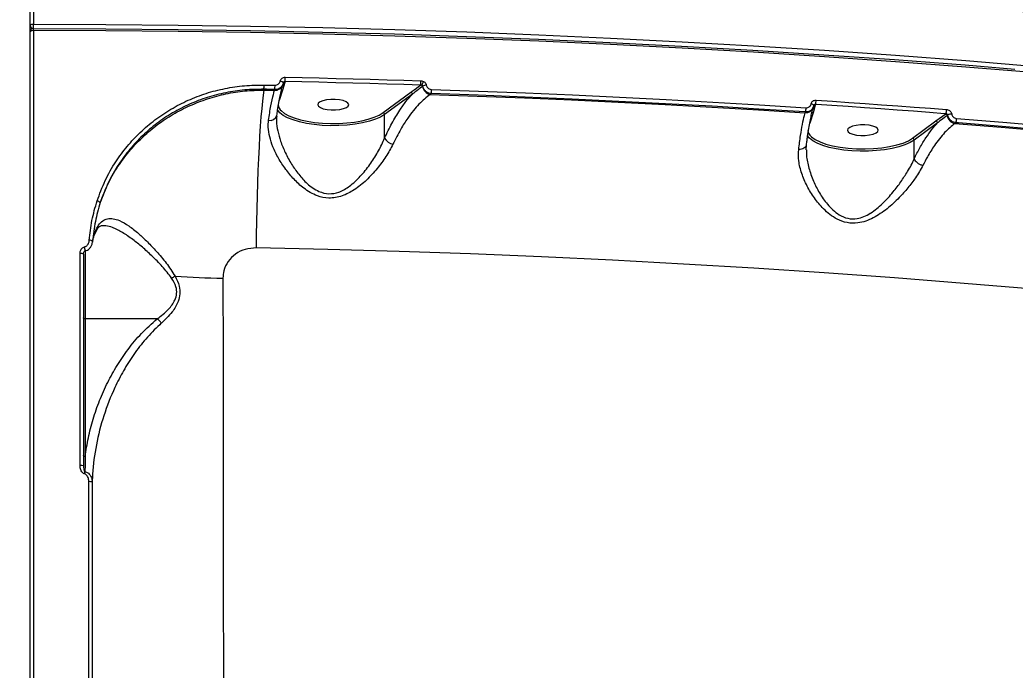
# Model space of a CAD drawing. Header units: millimetres. Extents: x -11024 to 8278, y -7837 to 5770.
# Drawn here: x 2405.4 to 2695, y -1380.3 to -1191 of the extents above; entities that cross this region are included whole.
import ezdxf

# ---------------------------------------------------------------- set-up
doc = ezdxf.new("R2010")
doc.units = ezdxf.units.MM
for name, color, linetype in [('DIKOM_ОБЪЕКТ', 7, 'Continuous'), ('DIKOM_РАЗМЕР_ЗОНА', 7, 'Continuous'), ('DIKOM_РАЗМЕР_ОБЪЕКТА', 7, 'Continuous')]:
    doc.layers.add(name, color=color, linetype=linetype)
doc.styles.add('style1', font='arial.ttf', dxfattribs={"width": 0.8})
doc.dimstyles.new('1-50', dxfattribs={"dimtxt": 300, "dimasz": 200, "dimexe": 100, "dimexo": 0, "dimgap": 100, "dimtad": 1, "dimtxsty": 'style1', "dimcen": 200, "dimclrd": 7, "dimclre": 7, "dimclrt": 7, "dimadec": 1, "dimazin": 2, "dimtfac": 1, "dimtmove": 0, "dimatfit": 2, "dimfxl": 0, "dimlwd": 25, "dimlwe": 18, "dimarcsym": 0})

# ---------------------------------------------------------------- blocks, each defined once
blk = doc.blocks.new('*D9')
at = {"layer": 'Defpoints', "color": 0, "transparency": 16777216}
for p in [(3740.68, 3707.51), (-8191.56, -3797.25), (-1076.12, -3797.25)]:
    blk.add_point(p, dxfattribs=at)
at = {"layer": 'DIKOM_РАЗМЕР_ОБЪЕКТА', "color": 7, "lineweight": 18, "transparency": 16777216}
for p, q in [((3740.68, 3707.51), (-8291.56, 3707.51)), ((-1076.12, -3797.25), (-8291.56, -3797.25))]:
    blk.add_line(p, q, dxfattribs=at)
at = {"layer": 'DIKOM_РАЗМЕР_ОБЪЕКТА', "color": 7, "lineweight": 25, "transparency": 16777216}
blk.add_line((-8191.56, 3507.51), (-8191.56, -3597.25), dxfattribs=at)
at = {"layer": 'DIKOM_РАЗМЕР_ОБЪЕКТА', "color": 7, "transparency": 16777216}
for points in [[(-8224.9, 3507.51), (-8158.23, 3507.51), (-8191.56, 3707.51)], [(-8224.9, -3597.25), (-8158.23, -3597.25), (-8191.56, -3797.25)]]:
    blk.add_solid(points, dxfattribs=at)
at = {"layer": 'DIKOM_РАЗМЕР_ОБЪЕКТА', "color": 7, "transparency": 16777216, "insert": (-8444.74, -44.87), "char_height": 300, "attachment_point": 5, "rotation": 90, "style": 'style1'}
blk.add_mtext('7500', dxfattribs=at)
blk = doc.blocks.new('*D10')
at = {"layer": 'Defpoints', "color": 0, "transparency": 16777216}
for p in [(-7791.31, -186.83), (6174.94, -1432.98), (6174.94, -5371.27)]:
    blk.add_point(p, dxfattribs=at)
at = {"layer": 'DIKOM_РАЗМЕР_ОБЪЕКТА', "color": 7, "lineweight": 18, "transparency": 16777216}
for p, q in [((-7791.31, -186.83), (-7791.31, -5471.27)), ((6174.94, -1432.98), (6174.94, -5471.27))]:
    blk.add_line(p, q, dxfattribs=at)
at = {"layer": 'DIKOM_РАЗМЕР_ОБЪЕКТА', "color": 7, "lineweight": 25, "transparency": 16777216}
blk.add_line((-7591.31, -5371.27), (5974.94, -5371.27), dxfattribs=at)
at = {"layer": 'DIKOM_РАЗМЕР_ОБЪЕКТА', "color": 7, "transparency": 16777216}
for points in [[(-7591.31, -5337.93), (-7591.31, -5404.6), (-7791.31, -5371.27)], [(5974.94, -5337.93), (5974.94, -5404.6), (6174.94, -5371.27)]]:
    blk.add_solid(points, dxfattribs=at)
at = {"layer": 'DIKOM_РАЗМЕР_ОБЪЕКТА', "color": 7, "transparency": 16777216, "insert": (-1343.68, -5118.1), "char_height": 300, "attachment_point": 5, "style": 'style1'}
blk.add_mtext('14000', dxfattribs=at)
blk = doc.blocks.new('*D11')
at = {"layer": 'Defpoints', "color": 0, "transparency": 16777216}
for p in [(3316.13, 5770.14), (-10574.15, -5797.25), (-1580.09, -5797.25)]:
    blk.add_point(p, dxfattribs=at)
at = {"layer": 'DIKOM_РАЗМЕР_ЗОНА', "color": 7, "lineweight": 18, "transparency": 16777216}
for p, q in [((3316.13, 5770.14), (-10674.15, 5770.14)), ((-1580.09, -5797.25), (-10674.15, -5797.25))]:
    blk.add_line(p, q, dxfattribs=at)
at = {"layer": 'DIKOM_РАЗМЕР_ЗОНА', "color": 7, "lineweight": 25, "transparency": 16777216}
blk.add_line((-10574.15, 5570.14), (-10574.15, -5597.25), dxfattribs=at)
at = {"layer": 'DIKOM_РАЗМЕР_ЗОНА', "color": 7, "transparency": 16777216}
for points in [[(-10607.49, 5570.14), (-10540.82, 5570.14), (-10574.15, 5770.14)], [(-10607.49, -5597.25), (-10540.82, -5597.25), (-10574.15, -5797.25)]]:
    blk.add_solid(points, dxfattribs=at)
at = {"layer": 'DIKOM_РАЗМЕР_ЗОНА', "color": 7, "transparency": 16777216, "insert": (-10827.33, -172.99), "char_height": 300, "attachment_point": 5, "rotation": 90, "style": 'style1'}
blk.add_mtext('11500', dxfattribs=at)

msp = doc.modelspace()

# ---------------------------------------------------------------- linework, layer by layer
at = {"layer": 'DIKOM_ОБЪЕКТ', "color": 7, "linetype": 'Continuous', "lineweight": 15}
for p, q in [((2408.384, -1736.829), (2408.384, -936.829)), ((2408.384, -1194.288), (2408.384, -1192.584)), ((2482.449, -1209.256), (2481.802, -1211.47)), ((2481.871, -1209.921), (2481.959, -1209.629)), ((2481.895, -1209.892), (2481.871, -1209.963)), ((2481.895, -1209.892), (2481.976, -1209.63)), ((2482.543, -1208.953), (2482.449, -1209.256)), ((2522.655, -1210.32), (2522.558, -1210.391)), ((2476.384, -1211.21), (2476.384, -1211.436)), ((2479.507, -1211.498), (2479.577, -1211.273)), ((2481.802, -1211.47), (2480.864, -1214.482)), ((2511.084, -1218.012), (2519.168, -1212.06)), ((2519.622, -1212.602), (2511.537, -1218.554)), ((2525.088, -1212.487), (2524.793, -1212.704)), ((2636.862, -1215.804), (2636.213, -1218.023)), ((2636.284, -1216.469), (2636.372, -1216.177)), ((2636.308, -1216.44), (2636.284, -1216.51)), ((2636.308, -1216.44), (2636.37, -1216.24)), ((2636.916, -1215.63), (2636.862, -1215.804)), ((2637.181, -1215.648), (2636.916, -1215.63)), ((2511.537, -1225.433), (2511.537, -1218.554)), ((2633.991, -1217.821), (2633.802, -1217.808)), ((2633.92, -1218.046), (2633.991, -1217.821)), ((2636.213, -1218.023), (2635.259, -1221.086)), ((2671.988, -1220.445), (2674.827, -1218.389)), ((2674.884, -1218.347), (2674.462, -1218.315)), ((2674.827, -1218.389), (2674.884, -1218.347)), ((2675.446, -1218.725), (2675.274, -1218.852)), ((2480.103, -1220.058), (2480.087, -1220.442)), ((2665.186, -1225.451), (2671.988, -1220.445)), ((2672.441, -1220.987), (2665.64, -1225.993)), ((2677.793, -1220.956), (2677.509, -1221.165)), ((2678.524, -1221.013), (2677.793, -1220.956)), ((2634.259, -1228.846), (2634.319, -1227.417)), ((2665.64, -1231.449), (2665.64, -1225.993)), ((2426.568, -1255.72), (2426.588, -1255.57)), ((2424.384, -1258.21), (2424.384, -1278.028)), ((2424.384, -1278.028), (2424.384, -1318.165)), ((2445.328, -1278.028), (2424.384, -1278.028))]:
    msp.add_line(p, q, dxfattribs=at)
at = {"layer": 'DIKOM_ОБЪЕКТ', "color": 7, "linetype": 'Continuous', "lineweight": 15, "flags": 128}
for points in [[(2408.384, -1192.584), (2408.403, -1192.517), (2408.46, -1192.452), (2408.553, -1192.392), (2408.677, -1192.34), (2408.829, -1192.297), (2409.002, -1192.266), (2409.19, -1192.246), (2409.385, -1192.24)], [(2409.384, -1193.523), (2409.384, -1193.439), (2409.385, -1193.321), (2409.385, -1193.174), (2409.385, -1193.005), (2409.385, -1192.82), (2409.385, -1192.626), (2409.385, -1192.43), (2409.385, -1192.24)], [(2409.385, -1192.24), (2430.438, -1192.308), (2451.484, -1192.502), (2472.517, -1192.821), (2493.53, -1193.265), (2514.518, -1193.834), (2535.474, -1194.528), (2556.391, -1195.347), (2577.263, -1196.29), (2598.084, -1197.357), (2618.848, -1198.548), (2639.548, -1199.862), (2660.178, -1201.299), (2680.732, -1202.859), (2701.203, -1204.54)], [(2409.385, -1194.123), (2409.19, -1194.13), (2409.002, -1194.149), (2408.829, -1194.181), (2408.677, -1194.223), (2408.553, -1194.274), (2408.46, -1194.333), (2408.403, -1194.397), (2408.384, -1194.463)], [(2409.384, -1193.523), (2430.419, -1193.592), (2451.448, -1193.786), (2472.464, -1194.105), (2493.46, -1194.548), (2514.43, -1195.117), (2535.368, -1195.81), (2556.268, -1196.628), (2577.123, -1197.571), (2597.927, -1198.637), (2618.674, -1199.826), (2639.357, -1201.139), (2659.97, -1202.575), (2680.507, -1204.134), (2694.978, -1205.309)], [(2701.203, -1206.424), (2680.732, -1204.742), (2660.178, -1203.183), (2639.548, -1201.746), (2618.848, -1200.432), (2598.084, -1199.241), (2577.263, -1198.174), (2556.391, -1197.231), (2535.474, -1196.412), (2514.518, -1195.718), (2493.53, -1195.149), (2472.517, -1194.705), (2451.484, -1194.386), (2430.438, -1194.192), (2409.385, -1194.123)], [(2482.605, -1207.704), (2487.547, -1207.812), (2492.488, -1207.926), (2497.427, -1208.047), (2502.366, -1208.175), (2507.302, -1208.31), (2512.237, -1208.452), (2517.17, -1208.601), (2522.101, -1208.757)], [(2476.44, -1209.967), (2476.84, -1209.975), (2477.239, -1209.983), (2477.639, -1209.991), (2478.038, -1209.999), (2478.438, -1210.006), (2478.837, -1210.014), (2479.237, -1210.022), (2479.636, -1210.03)], [(2482.041, -1209.365), (2482.041, -1209.301), (2482.001, -1209.232), (2481.924, -1209.161), (2481.811, -1209.09), (2481.668, -1209.023), (2481.501, -1208.962), (2481.316, -1208.909), (2481.121, -1208.867)], [(2522.007, -1210.005), (2517.08, -1209.849), (2512.151, -1209.7), (2507.22, -1209.558), (2502.288, -1209.423), (2497.354, -1209.295), (2492.418, -1209.174), (2487.482, -1209.06), (2482.543, -1208.953)], [(2476.384, -1211.436), (2476.169, -1212.91), (2475.957, -1214.714), (2475.748, -1216.83), (2475.545, -1219.24), (2475.349, -1221.922), (2475.163, -1224.85), (2474.988, -1228), (2474.826, -1231.34), (2474.678, -1234.842), (2474.546, -1238.474), (2474.43, -1242.201), (2474.332, -1245.991), (2474.253, -1249.809), (2474.193, -1253.619), (2474.154, -1257.387)], [(2479.577, -1211.273), (2479.178, -1211.265), (2478.779, -1211.257), (2478.38, -1211.249), (2477.981, -1211.241), (2477.582, -1211.233), (2477.183, -1211.226), (2476.783, -1211.218), (2476.384, -1211.21)], [(2476.384, -1211.436), (2476.775, -1211.444), (2477.165, -1211.451), (2477.555, -1211.459), (2477.946, -1211.467), (2478.336, -1211.474), (2478.727, -1211.482), (2479.117, -1211.49), (2479.507, -1211.498)], [(2524.793, -1212.704), (2538.506, -1213.185), (2552.202, -1213.72), (2565.879, -1214.308), (2579.535, -1214.949), (2593.169, -1215.643), (2606.779, -1216.391), (2620.364, -1217.192), (2633.92, -1218.046)], [(2633.802, -1217.808), (2620.462, -1216.969), (2606.905, -1216.17), (2593.323, -1215.423), (2579.717, -1214.73), (2566.089, -1214.089), (2552.44, -1213.502), (2538.773, -1212.968), (2525.088, -1212.487)], [(2525.185, -1211.245), (2538.88, -1211.727), (2552.559, -1212.261), (2566.219, -1212.849), (2579.859, -1213.49), (2593.476, -1214.184), (2607.069, -1214.931), (2620.637, -1215.731), (2634.177, -1216.583)], [(2500.91, -1216.117), (2501.073, -1215.683), (2500.871, -1215.25), (2500.322, -1214.854), (2499.468, -1214.527), (2498.381, -1214.296), (2497.147, -1214.179), (2495.866, -1214.186), (2494.642, -1214.315), (2493.575, -1214.558), (2492.751, -1214.893), (2492.237, -1215.294), (2492.074, -1215.729), (2492.275, -1216.162), (2492.825, -1216.557), (2493.678, -1216.884), (2494.766, -1217.115), (2496, -1217.232), (2497.281, -1217.226), (2498.504, -1217.096), (2499.571, -1216.854), (2500.395, -1216.518), (2500.91, -1216.117)], [(2636.434, -1215.977), (2636.436, -1215.915), (2636.404, -1215.849), (2636.34, -1215.78), (2636.246, -1215.712), (2636.124, -1215.646), (2635.979, -1215.584), (2635.816, -1215.53), (2635.641, -1215.484)], [(2637.105, -1214.387), (2641.869, -1214.704), (2646.628, -1215.028), (2651.385, -1215.358), (2656.136, -1215.695), (2660.885, -1216.038), (2665.629, -1216.388), (2670.369, -1216.744), (2675.104, -1217.107)], [(2674.462, -1218.315), (2670.152, -1217.985), (2665.416, -1217.629), (2660.676, -1217.279), (2655.932, -1216.937), (2651.184, -1216.6), (2646.432, -1216.27), (2641.676, -1215.947), (2637.181, -1215.648)], [(2511.537, -1218.554), (2510.348, -1219.282), (2508.857, -1219.943), (2507.098, -1220.522), (2505.109, -1221.005), (2502.932, -1221.383), (2500.617, -1221.647), (2498.213, -1221.791), (2495.774, -1221.812), (2493.352, -1221.71), (2491, -1221.487), (2488.77, -1221.148), (2486.711, -1220.7), (2484.868, -1220.153), (2483.281, -1219.519), (2481.984, -1218.812), (2481.007, -1218.047), (2480.37, -1217.241), (2480.288, -1217.084)], [(2481.144, -1217.154), (2481.479, -1217.52), (2482.426, -1218.262), (2483.684, -1218.948), (2485.223, -1219.563), (2487.01, -1220.093), (2489.007, -1220.527), (2491.169, -1220.856), (2493.449, -1221.073), (2495.798, -1221.172), (2498.164, -1221.151), (2500.495, -1221.011), (2502.74, -1220.755), (2504.85, -1220.389), (2506.779, -1219.92), (2508.485, -1219.359), (2509.93, -1218.718), (2511.084, -1218.012)], [(2655.054, -1223.526), (2655.217, -1223.092), (2655.016, -1222.659), (2654.466, -1222.264), (2653.613, -1221.937), (2652.525, -1221.706), (2651.291, -1221.589), (2650.01, -1221.595), (2648.787, -1221.725), (2647.72, -1221.967), (2646.896, -1222.303), (2646.382, -1222.704), (2646.218, -1223.138), (2646.42, -1223.571), (2646.969, -1223.967), (2647.823, -1224.293), (2648.91, -1224.525), (2650.145, -1224.642), (2651.425, -1224.635), (2652.649, -1224.505), (2653.716, -1224.263), (2654.54, -1223.928), (2655.054, -1223.526)], [(2677.509, -1221.165), (2690.991, -1222.246), (2704.436, -1223.381), (2717.842, -1224.568), (2731.207, -1225.807), (2744.53, -1227.099), (2757.808, -1228.443), (2771.041, -1229.839), (2784.226, -1231.287)], [(2678.016, -1219.721), (2691.482, -1220.802), (2704.911, -1221.935), (2718.301, -1223.121), (2731.65, -1224.359), (2744.957, -1225.649), (2758.221, -1226.992), (2771.438, -1228.386), (2784.608, -1229.831)], [(2783.446, -1230.962), (2771.138, -1229.613), (2757.932, -1228.22), (2744.679, -1226.879), (2731.383, -1225.59), (2718.045, -1224.353), (2704.666, -1223.168), (2691.248, -1222.036), (2678.524, -1221.013)], [(2665.64, -1225.993), (2664.444, -1226.717), (2662.95, -1227.372), (2661.191, -1227.946), (2659.204, -1228.425), (2657.034, -1228.798), (2654.727, -1229.059), (2652.332, -1229.201), (2649.903, -1229.221), (2647.491, -1229.119), (2645.15, -1228.897), (2642.929, -1228.56), (2640.877, -1228.115), (2639.038, -1227.571), (2637.453, -1226.941), (2636.156, -1226.238), (2635.174, -1225.478), (2634.53, -1224.677), (2634.514, -1224.649)], [(2635.284, -1224.558), (2635.782, -1225.078), (2636.852, -1225.845), (2638.256, -1226.547), (2639.962, -1227.166), (2641.927, -1227.687), (2644.105, -1228.098), (2646.442, -1228.388), (2648.883, -1228.551), (2651.368, -1228.583), (2653.837, -1228.482), (2656.231, -1228.252), (2658.492, -1227.898), (2660.565, -1227.428), (2662.4, -1226.854), (2663.953, -1226.19), (2665.186, -1225.451)], [(2700.473, -1269.442), (2680.233, -1267.721), (2659.908, -1266.123), (2639.502, -1264.65), (2619.022, -1263.301), (2598.476, -1262.078), (2577.868, -1260.98), (2557.207, -1260.009), (2536.498, -1259.163), (2515.749, -1258.444), (2494.965, -1257.852), (2474.154, -1257.387)], [(2424.384, -1278.028), (2424.287, -1278.022), (2424.193, -1278.004), (2424.106, -1277.973), (2424.031, -1277.933), (2423.968, -1277.884), (2423.922, -1277.828), (2423.894, -1277.767), (2423.884, -1277.703)], [(2424.384, -1318.165), (2424.287, -1318.159), (2424.193, -1318.14), (2424.106, -1318.11), (2424.031, -1318.07), (2423.968, -1318.021), (2423.922, -1317.964), (2423.894, -1317.903), (2423.884, -1317.84)]]:
    msp.add_lwpolyline(points, dxfattribs=at)
at = {"layer": 'DIKOM_ОБЪЕКТ', "color": 7, "linetype": 'Continuous', "lineweight": 15}
for centre, radius, start, end in [((2409.334, -1192.565), 0.95, 181.12683, 258.0242), ((2409.384, -1194.463), 1, 89.98379, 180), ((2276.564, -1193.913), 132.821, 359.90933, 0.19413), ((2472.391, -1207.829), 10.215, 353.68243, 0.69742), ((2465.355, -1210.089), 11.086, 354.19657, 0.62984), ((2479.656, -1209.14), 2.363, 266.3852, 339.61763), ((2469.027, -1210.15), 10.61, 353.92584, 0.64791), ((2482.419, -1209.726), 0.472, 86.34125, 161.5179), ((2515.397, -1208.88), 6.705, 350.34101, 1.04625), ((2532.618, -1214.426), 11.196, 150.73224, 156.81629), ((2521.99, -1210.487), 0.576, 9.57544, 54.28258), ((2525.324, -1209.954), 2.8, 188.97107, 259.07618), ((2523.827, -1212.259), 2.266, 94.62917, 121.15424), ((2481.779, -1211.966), 0.496, 87.43364, 130.52158), ((2519.063, -1212.609), 0.559, 0.72735, 79.11646), ((2518.676, -1211.364), 6.509, 350.06917, 1.04866), ((2482.769, -1215.698), 2.182, 164.80217, 221.86577), ((2636.832, -1216.274), 0.472, 86.33944, 161.52463), ((2633.693, -1214.504), 3.414, 340.74649, 1.96442), ((2478.14, -1218.165), 2.125, 259.13375, 340.55852), ((2510.978, -1218.56), 0.559, 0.7132, 79.11889), ((2634.07, -1215.688), 2.362, 266.38168, 339.65285), ((2630.735, -1216.697), 3.444, 340.95766, 1.89322), ((2636.191, -1218.518), 0.495, 87.39858, 131.2513), ((2674.721, -1218.939), 0.56, 8.97435, 79.09658), ((2672.143, -1217.221), 2.963, 337.65651, 2.2046), ((2678.04, -1218.415), 2.801, 188.97421, 259.07303), ((2676.672, -1220.954), 2.544, 92.47874, 118.81087), ((2671.882, -1220.994), 0.559, 0.75824, 79.08867), ((2675.094, -1219.831), 2.925, 337.37949, 2.15202), ((2637.079, -1223.014), 2.368, 185.58921, 220.72013), ((2514.725, -1223.654), 3.65, 209.15965, 257.47182), ((2665.081, -1226), 0.559, 0.72528, 79.12163), ((2427.543, -1245.381), 1.71, 43.27056, 79.59139), ((2425.677, -1256.785), 1.613, 56.88125, 93.58183), ((2423.132, -1260.51), 1.486, 59.61612, 99.14707), ((2417.892, -1258.614), 6.482, 3.10569, 13.59707), ((2430.362, -1233.677), 37.756, 300.54398, 302.3051), ((2466.002, -1068.566), 197.628, 265.51268, 269.56046), ((2423.14, -1327.235), 6.464, 83.3926, 92.17009), ((2258.119, -1289.913), 169.375, 348.67824, 348.88783), ((2425.666, -1335.422), 9.986, 85.66193, 91.32047)]:
    msp.add_arc(centre, radius, start, end, dxfattribs=at)
for points, knots in [([(2409.385, -916.868), (2409.385, -916.855), (2409.385, -916.636), (2409.384, -917.465), (2409.385, -919.477), (2409.385, -922.958), (2409.385, -927.677), (2409.385, -933.613), (2409.385, -940.85), (2409.385, -949.424), (2409.385, -959.334), (2409.385, -970.363), (2409.385, -982.447), (2409.385, -995.5), (2409.385, -1009.734), (2409.385, -1025.151), (2409.385, -1041.725), (2409.385, -1058.355), (2409.385, -1074.835), (2409.385, -1090.986), (2409.385, -1107.769), (2409.385, -1125.146), (2409.385, -1142.926), (2409.385, -1161.021), (2409.385, -1177.438), (2409.385, -1187.956), (2409.385, -1192.24)], [0, 0, 0, 0, 0.0028454, 0.0496047, 0.096402, 0.1431613, 0.1886008, 0.2340752, 0.2795144, 0.326274, 0.3730714, 0.4198306, 0.4652697, 0.5107443, 0.5561836, 0.6029428, 0.64974, 0.6964992, 0.7360475, 0.7756419, 0.8152365, 0.8552062, 0.8951759, 0.9341332, 0.9731786, 1, 1, 1, 1]), ([(2784.408, -1197.175), (2781.147, -1196.813), (2771.688, -1195.763), (2755.958, -1194.105), (2737.193, -1192.234), (2718.341, -1190.468), (2699.74, -1188.836), (2686.233, -1187.726), (2679.044, -1187.162), (2677.871, -1187.069)], [0, 0, 0, 0, 0.0930126, 0.2697408, 0.4464697, 0.6231982, 0.7999251, 0.9673505, 1, 1, 1, 1]), ([(2409.385, -1194.123), (2409.385, -1198.445), (2409.385, -1210.086), (2409.385, -1229.393), (2409.385, -1252.056), (2409.385, -1275.208), (2409.385, -1298.778), (2409.385, -1322.695), (2409.385, -1346.434), (2409.385, -1369.914), (2409.385, -1393.069), (2409.385, -1416.273), (2409.385, -1439.448), (2409.385, -1462.51), (2409.385, -1484.952), (2409.385, -1506.71), (2409.385, -1527.74), (2409.385, -1548.383), (2409.385, -1568.549), (2409.385, -1588.155), (2409.385, -1606.551), (2409.385, -1623.731), (2409.384, -1639.716), (2409.385, -1654.974), (2409.385, -1669.427), (2409.384, -1683.01), (2409.384, -1695.596), (2409.384, -1707.126), (2409.384, -1717.561), (2409.384, -1726.92), (2409.384, -1735.123), (2409.384, -1742.114), (2409.384, -1747.734), (2409.384, -1752.011), (2409.384, -1754.934), (2409.384, -1756.611), (2409.384, -1756.679), (2409.384, -1756.709)], [0, 0, 0, 0, 0.01705643, 0.0459525, 0.07487092, 0.10376709, 0.13350258, 0.16326226, 0.19299776, 0.22189392, 0.25081229, 0.27970845, 0.30944397, 0.33920369, 0.36893917, 0.39783527, 0.42675372, 0.45564982, 0.48538537, 0.51514502, 0.54488062, 0.57273627, 0.60061202, 0.62846763, 0.65707254, 0.68569897, 0.71430374, 0.74320007, 0.77211863, 0.80101483, 0.8307504, 0.86051009, 0.89024561, 0.91914196, 0.94806039, 0.97695654, 1, 1, 1, 1]), ([(2481.121, -1208.867), (2481.126, -1208.842), (2481.162, -1208.661), (2481.305, -1208.336), (2481.647, -1207.979), (2482.098, -1207.741), (2482.436, -1207.717), (2482.605, -1207.704)], [0, 0, 0, 0, 0.0373141, 0.2782362, 0.5190521, 0.7595741, 1, 1, 1, 1]), ([(2427.851, -1243.699), (2428.586, -1241.714), (2430.056, -1237.742), (2433.083, -1232.446), (2436.545, -1227.754), (2440.355, -1223.68), (2444.614, -1220.049), (2449.288, -1216.926), (2454.302, -1214.335), (2459.591, -1212.304), (2465.093, -1210.894), (2470.733, -1210.04), (2474.54, -1209.992), (2476.44, -1209.967)], [0, 0, 0, 0, 0.1009688, 0.2019359, 0.2903384, 0.3790229, 0.4674245, 0.5561145, 0.6450899, 0.7337816, 0.8224252, 0.9113532, 1, 1, 1, 1]), ([(2481.956, -1209.621), (2481.882, -1209.826), (2481.718, -1210.282), (2481.163, -1210.826), (2480.421, -1211.217), (2479.859, -1211.254), (2479.577, -1211.273)], [0, 0, 0, 0, 0.213163, 0.4755441, 0.737749, 1, 1, 1, 1]), ([(2479.636, -1210.03), (2479.805, -1210.018), (2480.143, -1209.993), (2480.594, -1209.754), (2480.936, -1209.397), (2481.08, -1209.072), (2481.116, -1208.891), (2481.121, -1208.867)], [0, 0, 0, 0, 0.2404798, 0.4810055, 0.7219124, 0.9629179, 1, 1, 1, 1]), ([(2480.16, -1218.875), (2480.236, -1218.34), (2480.427, -1216.978), (2480.747, -1215.062), (2481.112, -1213.114), (2481.473, -1211.494), (2481.739, -1210.45), (2481.871, -1210.046), (2481.895, -1209.974)], [0, 0, 0, 0, 0.134238, 0.3413934, 0.5484057, 0.7537659, 0.9554544, 1, 1, 1, 1]), ([(2482.041, -1209.365), (2482.035, -1209.405), (2482.02, -1209.495), (2481.979, -1209.577), (2481.956, -1209.621)], [0, 0, 0, 0, 0.450549, 1, 1, 1, 1]), ([(2482.059, -1209.311), (2482.054, -1209.32), (2482.046, -1209.338), (2482.043, -1209.356), (2482.041, -1209.365)], [0, 0, 0, 0, 0.5477775, 1, 1, 1, 1]), ([(2482.543, -1208.953), (2482.486, -1208.959), (2482.372, -1208.971), (2482.222, -1209.057), (2482.108, -1209.173), (2482.074, -1209.268), (2482.059, -1209.311)], [0, 0, 0, 0, 0.2618295, 0.5242925, 0.7869615, 1, 1, 1, 1]), ([(2519.168, -1212.06), (2519.294, -1211.968), (2520.233, -1211.282), (2521.184, -1210.597), (2522.007, -1210.005)], [0, 0, 0, 0, 0.1343781, 1, 1, 1, 1]), ([(2522.558, -1210.391), (2521.702, -1211.02), (2520.72, -1211.742), (2519.747, -1212.504), (2519.622, -1212.602)], [0, 0, 0, 0, 0.870783, 1, 1, 1, 1]), ([(2522.326, -1210.019), (2522.252, -1210.006), (2522.147, -1209.989), (2522.039, -1210.001), (2522.007, -1210.005)], [0, 0, 0, 0, 0.7055967, 1, 1, 1, 1]), ([(2522.101, -1208.757), (2522.176, -1208.762), (2522.436, -1208.778), (2522.678, -1208.88), (2522.851, -1208.953)], [0, 0, 0, 0, 0.28788013, 1, 1, 1, 1]), ([(2522.655, -1210.32), (2522.642, -1210.279), (2522.627, -1210.229), (2522.565, -1210.143), (2522.476, -1210.068), (2522.375, -1210.035), (2522.326, -1210.019)], [0, 0, 0, 0, 0.2618507, 0.3210254, 0.6715897, 1, 1, 1, 1]), ([(2525.088, -1212.487), (2525.002, -1212.478), (2524.641, -1212.438), (2524.025, -1212.222), (2523.357, -1211.73), (2522.856, -1211.078), (2522.722, -1210.573), (2522.655, -1210.32)], [0, 0, 0, 0, 0.0748814, 0.3151746, 0.5451493, 0.7715003, 1, 1, 1, 1]), ([(2522.851, -1208.953), (2522.968, -1209.026), (2523.222, -1209.183), (2523.518, -1209.547), (2523.602, -1209.849), (2523.644, -1210)], [0, 0, 0, 0, 0.2986203, 0.6490215, 1, 1, 1, 1]), ([(2523.644, -1210), (2523.686, -1210.152), (2523.77, -1210.455), (2524.088, -1210.836), (2524.511, -1211.114), (2524.901, -1211.228), (2525.13, -1211.242), (2525.185, -1211.245)], [0, 0, 0, 0, 0.22494235, 0.44959962, 0.68030345, 0.92379857, 1, 1, 1, 1]), ([(2476.384, -1211.21), (2474.523, -1211.233), (2470.793, -1211.279), (2465.269, -1212.112), (2459.879, -1213.491), (2454.699, -1215.476), (2449.787, -1218.01), (2445.208, -1221.064), (2441.037, -1224.616), (2437.304, -1228.603), (2433.913, -1233.194), (2430.948, -1238.378), (2429.507, -1242.265), (2428.787, -1244.209)], [0, 0, 0, 0, 0.0886948, 0.1776683, 0.2663591, 0.3550671, 0.4440581, 0.532763, 0.6211397, 0.7097999, 0.7981768, 0.8990882, 1, 1, 1, 1]), ([(2428.787, -1244.209), (2429.53, -1242.273), (2431.017, -1238.401), (2434.064, -1233.273), (2437.505, -1228.769), (2441.238, -1224.885), (2445.399, -1221.408), (2449.957, -1218.4), (2454.841, -1215.885), (2459.988, -1213.891), (2465.342, -1212.478), (2470.829, -1211.588), (2474.534, -1211.487), (2476.384, -1211.436)], [0, 0, 0, 0, 0.1033751, 0.2067503, 0.2946063, 0.3827348, 0.4705912, 0.5587484, 0.6471791, 0.7353357, 0.823467, 0.91187, 1, 1, 1, 1]), ([(2477.739, -1220.251), (2477.965, -1218.794), (2478.423, -1215.838), (2479.027, -1213.104), (2479.392, -1211.886), (2479.507, -1211.498)], [0, 0, 0, 0, 0.398476, 0.8085125, 1, 1, 1, 1]), ([(2511.537, -1225.433), (2512.23, -1223.973), (2513.627, -1221.029), (2515.734, -1217.55), (2517.742, -1214.715), (2518.993, -1213.309), (2519.622, -1212.602)], [0, 0, 0, 0, 0.2794488, 0.5634173, 0.7807087, 1, 1, 1, 1]), ([(2524.793, -1212.704), (2523.702, -1213.577), (2521.49, -1215.348), (2518.616, -1218.991), (2516.068, -1222.958), (2514.682, -1225.722), (2513.933, -1227.218)], [0, 0, 0, 0, 0.2848662, 0.5777546, 0.7715698, 1, 1, 1, 1]), ([(2636.35, -1216.232), (2636.277, -1216.435), (2636.113, -1216.886), (2635.562, -1217.416), (2634.827, -1217.787), (2634.269, -1217.81), (2633.991, -1217.821)], [0, 0, 0, 0, 0.213614, 0.475429, 0.7378278, 1, 1, 1, 1]), ([(2634.177, -1216.583), (2634.344, -1216.578), (2634.677, -1216.568), (2635.121, -1216.35), (2635.458, -1216.008), (2635.6, -1215.69), (2635.636, -1215.51), (2635.641, -1215.484)], [0, 0, 0, 0, 0.2406609, 0.4813875, 0.7216206, 0.9611769, 1, 1, 1, 1]), ([(2635.641, -1215.484), (2635.646, -1215.459), (2635.682, -1215.279), (2635.824, -1214.961), (2636.161, -1214.62), (2636.605, -1214.402), (2636.938, -1214.392), (2637.105, -1214.387)], [0, 0, 0, 0, 0.0385628, 0.2780855, 0.518351, 0.7592069, 1, 1, 1, 1]), ([(2636.434, -1215.977), (2636.427, -1216.019), (2636.413, -1216.109), (2636.372, -1216.189), (2636.35, -1216.232)], [0, 0, 0, 0, 0.4711175, 1, 1, 1, 1]), ([(2636.451, -1215.926), (2636.447, -1215.934), (2636.438, -1215.95), (2636.435, -1215.969), (2636.434, -1215.977)], [0, 0, 0, 0, 0.532528, 1, 1, 1, 1]), ([(2636.916, -1215.63), (2636.862, -1215.629), (2636.753, -1215.625), (2636.608, -1215.692), (2636.499, -1215.794), (2636.466, -1215.885), (2636.451, -1215.926)], [0, 0, 0, 0, 0.26599506, 0.5292298, 0.78898822, 1, 1, 1, 1]), ([(2480.155, -1220.455), (2480.141, -1220.17), (2480.115, -1219.611), (2480.209, -1219.132), (2480.255, -1218.896)], [0, 0, 0, 0, 0.5096894, 1, 1, 1, 1]), ([(2632.033, -1228.761), (2632.212, -1227.365), (2632.564, -1224.623), (2633.131, -1221.318), (2633.584, -1219.23), (2633.85, -1218.295), (2633.92, -1218.046)], [0, 0, 0, 0, 0.3028917, 0.5944648, 0.8920302, 1, 1, 1, 1]), ([(2634.544, -1225.582), (2634.604, -1225.145), (2634.779, -1223.874), (2635.081, -1222.021), (2635.444, -1220.027), (2635.805, -1218.348), (2636.099, -1217.164), (2636.257, -1216.671), (2636.306, -1216.519)], [0, 0, 0, 0, 0.105735, 0.3082976, 0.5111071, 0.7128542, 0.9117989, 1, 1, 1, 1]), ([(2675.274, -1218.852), (2675.133, -1218.956), (2674.429, -1219.474), (2673.472, -1220.182), (2672.674, -1220.805), (2672.441, -1220.987)], [0, 0, 0, 0, 0.1504314, 0.7521407, 1, 1, 1, 1]), ([(2675.446, -1218.725), (2675.431, -1218.674), (2675.401, -1218.568), (2675.279, -1218.446), (2675.118, -1218.367), (2674.978, -1218.344), (2674.899, -1218.347), (2674.884, -1218.347)], [0, 0, 0, 0, 0.2179461, 0.44372, 0.6837642, 0.9398153, 1, 1, 1, 1]), ([(2675.104, -1217.107), (2675.143, -1217.11), (2675.347, -1217.131), (2675.711, -1217.248), (2676.127, -1217.542), (2676.439, -1217.943), (2676.521, -1218.256), (2676.562, -1218.413)], [0, 0, 0, 0, 0.0557244, 0.2967352, 0.5326537, 0.7662503, 1, 1, 1, 1]), ([(2677.793, -1220.956), (2677.733, -1220.948), (2677.405, -1220.904), (2676.82, -1220.693), (2676.151, -1220.187), (2675.646, -1219.508), (2675.513, -1218.987), (2675.446, -1218.725)], [0, 0, 0, 0, 0.05471582, 0.2944205, 0.53013082, 0.76468779, 1, 1, 1, 1]), ([(2676.562, -1218.413), (2676.602, -1218.57), (2676.684, -1218.883), (2676.996, -1219.285), (2677.411, -1219.579), (2677.774, -1219.696), (2677.978, -1219.717), (2678.016, -1219.721)], [0, 0, 0, 0, 0.2340535, 0.4679584, 0.7039254, 0.9448057, 1, 1, 1, 1]), ([(2513.933, -1227.218), (2513.303, -1228.416), (2512.042, -1230.814), (2509.404, -1234.353), (2506.34, -1237.707), (2502.938, -1240.476), (2499.811, -1242.134), (2497.271, -1242.798), (2494.806, -1242.984), (2492.258, -1242.446), (2489.871, -1241.296), (2487.546, -1239.722), (2485.099, -1237.471), (2482.647, -1234.493), (2480.567, -1231.295), (2478.997, -1228.085), (2477.999, -1225.043), (2477.56, -1222.435), (2477.685, -1220.91), (2477.739, -1220.251)], [0, 0, 0, 0, 0.0759094, 0.1519068, 0.228635, 0.3051889, 0.3688618, 0.4016196, 0.4343323, 0.4904576, 0.5282355, 0.5660839, 0.6308763, 0.6957709, 0.764521, 0.8332279, 0.8936798, 0.9540601, 1, 1, 1, 1]), ([(2480.087, -1220.442), (2480.086, -1220.477), (2480.045, -1221.39), (2480.396, -1223.363), (2481.215, -1226.422), (2482.576, -1229.696), (2484.347, -1232.948), (2486.467, -1236.003), (2488.558, -1238.323), (2490.592, -1239.969), (2492.643, -1241.157), (2495.29, -1241.827), (2497.46, -1241.427), (2499.62, -1240.577), (2502, -1239.051), (2504.924, -1236.171), (2507.576, -1232.747), (2509.871, -1229.109), (2510.977, -1226.669), (2511.537, -1225.433)], [0, 0, 0, 0, 0.002587, 0.0664819, 0.1320571, 0.20509, 0.2796174, 0.3472059, 0.416167, 0.4539078, 0.4925476, 0.5471399, 0.6010669, 0.6108086, 0.675177, 0.7546613, 0.8367908, 0.9173726, 1, 1, 1, 1]), ([(2665.64, -1231.449), (2666.189, -1230.357), (2667.292, -1228.161), (2669.006, -1225.37), (2670.726, -1222.933), (2671.868, -1221.638), (2672.441, -1220.987)], [0, 0, 0, 0, 0.2595399, 0.5218306, 0.7598746, 1, 1, 1, 1]), ([(2677.509, -1221.165), (2676.507, -1221.982), (2674.474, -1223.639), (2671.791, -1227.107), (2669.696, -1230.457), (2668.627, -1232.532), (2668.191, -1233.379)], [0, 0, 0, 0, 0.3072614, 0.6233191, 0.8463546, 1, 1, 1, 1]), ([(2634.255, -1227.415), (2634.244, -1227.518), (2634.213, -1227.808), (2633.859, -1228.218), (2633.261, -1228.58), (2632.647, -1228.729), (2632.227, -1228.761), (2632.079, -1228.761), (2632.033, -1228.761)], [0, 0, 0, 0, 0.1344502, 0.3792546, 0.6240791, 0.8689161, 0.9595357, 1, 1, 1, 1]), ([(2634.297, -1227.421), (2634.324, -1227.195), (2634.404, -1226.538), (2634.489, -1225.96), (2634.544, -1225.582)], [0, 0, 0, 0, 0.34496987, 1, 1, 1, 1]), ([(2668.191, -1233.379), (2667.518, -1234.578), (2666.291, -1236.763), (2663.87, -1239.935), (2661.129, -1243.004), (2657.831, -1246.082), (2654.493, -1248.364), (2651.575, -1249.647), (2649.013, -1250.28), (2646.1, -1250.2), (2643.341, -1249.173), (2641.082, -1247.695), (2638.798, -1245.652), (2636.504, -1242.877), (2634.391, -1239.364), (2632.849, -1235.721), (2631.925, -1232.088), (2631.998, -1229.851), (2632.033, -1228.761)], [0, 0, 0, 0, 0.07855, 0.1430595, 0.2076046, 0.2872163, 0.3665507, 0.4057545, 0.4448515, 0.4974423, 0.54969, 0.5922709, 0.6349374, 0.7072953, 0.7797292, 0.8544832, 0.9291392, 1, 1, 1, 1]), ([(2634.306, -1228.841), (2634.292, -1229.388), (2634.25, -1231.087), (2634.946, -1234.177), (2636.216, -1237.853), (2638.028, -1241.437), (2639.97, -1244.269), (2641.956, -1246.381), (2643.888, -1247.89), (2646.303, -1248.95), (2648.85, -1248.995), (2651.043, -1248.322), (2652.293, -1247.658), (2654.171, -1246.481), (2656.545, -1244.502), (2659.408, -1241.338), (2661.825, -1238.159), (2663.895, -1234.909), (2665.168, -1232.676), (2665.64, -1231.456), (2665.641, -1231.456)], [0, 0, 0, 0, 0.0372594, 0.1157502, 0.1964732, 0.2717714, 0.3487214, 0.3913893, 0.4349964, 0.485797, 0.5362284, 0.5731101, 0.6116451, 0.6136149, 0.6946682, 0.779088, 0.8472044, 0.9164906, 0.9999578, 1, 1, 1, 1]), ([(2665.641, -1231.456), (2665.64, -1231.454), (2665.64, -1231.453), (2665.64, -1231.45), (2665.64, -1231.449)], [0, 0, 0, 0, 0.6253241, 1, 1, 1, 1]), ([(2665.641, -1231.456), (2665.727, -1231.641), (2665.901, -1232.012), (2666.456, -1232.558), (2667.155, -1233.017), (2667.722, -1233.249), (2668.065, -1233.348), (2668.147, -1233.368), (2668.191, -1233.379)], [0, 0, 0, 0, 0.2316316, 0.4632677, 0.6948536, 0.9265041, 0.9610628, 1, 1, 1, 1]), ([(2425.576, -1255.175), (2425.781, -1253.238), (2426.194, -1249.338), (2427.296, -1245.588), (2427.851, -1243.699)], [0, 0, 0, 0, 0.4964913, 1, 1, 1, 1]), ([(2428.787, -1244.209), (2428.25, -1246.03), (2427.169, -1249.697), (2426.763, -1253.513), (2426.558, -1255.434)], [0, 0, 0, 0, 0.4964848, 1, 1, 1, 1]), ([(2427.755, -1252.16), (2427.764, -1252.141), (2427.906, -1251.826), (2428.198, -1251.476), (2428.573, -1251.098), (2428.912, -1250.949), (2429.148, -1250.855), (2429.42, -1250.878), (2429.455, -1250.881)], [0, 0, 0, 0, 0.0141066, 0.2274481, 0.4488478, 0.6950839, 0.9598119, 1, 1, 1, 1]), ([(2427.966, -1251.309), (2428.073, -1251.121), (2428.509, -1250.356), (2429.442, -1249.396), (2430.873, -1248.777), (2432.523, -1248.798), (2434.557, -1249.432), (2437.032, -1250.869), (2439.786, -1253.051), (2442.514, -1255.603), (2445.208, -1258.471), (2448.038, -1261.715), (2449.707, -1264.299), (2450.54, -1265.589)], [0, 0, 0, 0, 0.0275942, 0.1121814, 0.1968234, 0.2807366, 0.3647049, 0.4782458, 0.5919086, 0.6886528, 0.7854193, 0.8928597, 1, 1, 1, 1]), ([(2449.55, -1266.194), (2448.661, -1265.038), (2446.852, -1262.688), (2443.882, -1259.758), (2441.004, -1257.139), (2438.131, -1254.821), (2435.189, -1252.793), (2432.584, -1251.499), (2430.676, -1250.898), (2429.799, -1250.928), (2429.487, -1250.939)], [0, 0, 0, 0, 0.1376132, 0.2799327, 0.4066151, 0.5356281, 0.6822514, 0.833744, 0.9408077, 1, 1, 1, 1]), ([(2426.558, -1255.434), (2426.699, -1254.741), (2426.983, -1253.35), (2427.637, -1251.991), (2427.966, -1251.309)], [0, 0, 0, 0, 0.4978671, 1, 1, 1, 1]), ([(2426.634, -1255.223), (2426.641, -1255.168), (2426.721, -1254.537), (2427.075, -1253.51), (2427.588, -1252.531), (2427.793, -1252.138)], [0, 0, 0, 0, 0.0544602, 0.6209817, 1, 1, 1, 1]), ([(2427.966, -1251.309), (2427.964, -1251.347), (2427.961, -1251.465), (2427.928, -1251.75), (2427.815, -1251.966), (2427.738, -1252.114)], [0, 0, 0, 0, 0.1324882, 0.4098917, 1, 1, 1, 1]), ([(2424.192, -1257.09), (2424.343, -1257.043), (2424.645, -1256.949), (2425.062, -1256.577), (2425.44, -1255.991), (2425.527, -1255.466), (2425.576, -1255.175)], [0, 0, 0, 0, 0.1849249, 0.3686006, 0.6500996, 1, 1, 1, 1]), ([(2424.363, -1258.253), (2424.59, -1258.192), (2425.066, -1258.063), (2425.674, -1257.578), (2426.163, -1256.911), (2426.478, -1256.174), (2426.512, -1255.658), (2426.527, -1255.44)], [0, 0, 0, 0, 0.1819813, 0.3820292, 0.5931796, 0.8289861, 1, 1, 1, 1]), ([(2422.896, -1259.042), (2422.897, -1258.989), (2422.904, -1258.664), (2423.026, -1258.126), (2423.362, -1257.577), (2423.756, -1257.226), (2424.046, -1257.136), (2424.192, -1257.09)], [0, 0, 0, 0, 0.0639316, 0.3885989, 0.6455973, 0.8222913, 1, 1, 1, 1]), ([(2422.896, -1320.776), (2422.896, -1320.11), (2422.896, -1316.779), (2422.896, -1308.123), (2422.896, -1294.822), (2422.896, -1277.541), (2422.896, -1265.66), (2422.896, -1259.042)], [0, 0, 0, 0, 0.0321657, 0.160835, 0.4182085, 0.6759568, 1, 1, 1, 1]), ([(2423.884, -1259.228), (2423.884, -1264.304), (2423.884, -1274.456), (2423.884, -1289.827), (2423.884, -1305.281), (2423.884, -1315.636), (2423.884, -1320.814)], [0, 0, 0, 0, 0.24931363, 0.49862791, 0.74931363, 1, 1, 1, 1]), ([(2423.912, -1259.148), (2423.913, -1259.048), (2423.913, -1258.807), (2424.054, -1258.511), (2424.223, -1258.324), (2424.332, -1258.268), (2424.385, -1258.259), (2424.405, -1258.261), (2424.411, -1258.261)], [0, 0, 0, 0, 0.2672529, 0.6471044, 0.8572317, 0.9491207, 0.984382, 1, 1, 1, 1]), ([(2474.154, -1257.387), (2473.082, -1257.462), (2470.952, -1257.611), (2468.085, -1259.052), (2465.894, -1261.233), (2464.67, -1263.756), (2464.54, -1265.473), (2464.486, -1266.189)], [0, 0, 0, 0, 0.2180222, 0.4332419, 0.6437909, 0.8514374, 1, 1, 1, 1]), ([(2450.54, -1265.589), (2451.007, -1266.547), (2451.813, -1268.203), (2452.021, -1270.819), (2451.535, -1272.875), (2450.689, -1274.596), (2449.156, -1276.859), (2447.659, -1278.288), (2446.573, -1279.324)], [0, 0, 0, 0, 0.1914564, 0.3312397, 0.4704836, 0.5823699, 0.6969291, 1, 1, 1, 1]), ([(2445.338, -1278.031), (2445.339, -1278.03), (2446.49, -1277.207), (2448.038, -1275.945), (2449.691, -1273.999), (2450.589, -1272.526), (2451.127, -1270.728), (2450.888, -1268.408), (2450.045, -1267.012), (2449.55, -1266.194)], [0, 0, 0, 0, 0.00031732, 0.31687587, 0.43086078, 0.54444867, 0.67833171, 0.81138211, 1, 1, 1, 1]), ([(2464.486, -1266.189), (2464.49, -1273.138), (2464.499, -1287.04), (2464.516, -1308.104), (2464.537, -1329.446), (2464.563, -1351.022), (2464.593, -1372.758), (2464.628, -1394.175), (2464.666, -1415.207), (2464.709, -1435.798), (2464.757, -1456.284), (2464.81, -1476.587), (2464.869, -1496.63), (2464.933, -1515.978), (2465.002, -1534.581), (2465.075, -1552.405), (2465.155, -1569.737), (2465.243, -1586.493), (2465.338, -1602.6), (2465.439, -1617.715), (2465.546, -1631.806), (2465.66, -1644.868), (2465.783, -1657.106), (2465.915, -1668.44), (2466.058, -1678.81), (2466.208, -1687.996), (2466.367, -1695.992), (2466.534, -1702.819), (2466.712, -1708.582), (2466.903, -1713.212), (2467.106, -1716.679), (2467.305, -1718.705), (2467.476, -1719.65), (2467.578, -1719.66), (2467.62, -1719.665)], [0, 0, 0, 0, 0.0314156, 0.0628554, 0.094271, 0.1265999, 0.1589551, 0.1912839, 0.2227013, 0.2541429, 0.2855602, 0.3178893, 0.3502448, 0.3825739, 0.4140144, 0.4454787, 0.4769189, 0.5092699, 0.5416472, 0.5739982, 0.6054903, 0.6370066, 0.6684985, 0.700901, 0.7333296, 0.7657323, 0.7973029, 0.8288976, 0.8604683, 0.8929496, 0.9254571, 0.9579385, 0.9827489, 1, 1, 1, 1]), ([(2424.384, -1318.165), (2424.66, -1316.338), (2425.211, -1312.683), (2426.634, -1307.235), (2428.498, -1301.833), (2430.83, -1296.607), (2433.586, -1291.609), (2436.838, -1286.833), (2440.625, -1282.206), (2443.761, -1279.42), (2445.328, -1278.028)], [0, 0, 0, 0, 0.1257432, 0.251488, 0.3794613, 0.5074227, 0.6285604, 0.7496648, 0.8748958, 1, 1, 1, 1]), ([(2446.573, -1279.324), (2446.412, -1279.468), (2444.774, -1280.923), (2441.917, -1283.876), (2438.432, -1288.383), (2435.476, -1293.12), (2432.443, -1299.043), (2429.625, -1306.217), (2427.47, -1314.667), (2426.614, -1321.123), (2426.454, -1324.725), (2426.422, -1325.464)], [0, 0, 0, 0, 0.0115177, 0.1169978, 0.2229808, 0.3292414, 0.4351014, 0.6083274, 0.7820052, 0.9552832, 1, 1, 1, 1]), ([(2445.328, -1278.028), (2445.33, -1278.028), (2445.333, -1278.029), (2445.336, -1278.03), (2445.338, -1278.031), (2445.338, -1278.031)], [0, 0, 0, 0, 0.4559448, 0.827156, 1, 1, 1, 1]), ([(2446.573, -1279.324), (2446.549, -1279.289), (2446.381, -1279.039), (2445.984, -1278.548), (2445.564, -1278.211), (2445.338, -1278.031)], [0, 0, 0, 0, 0.069959, 0.5005633, 1, 1, 1, 1]), ([(2693.048, -1741.086), (2696.146, -1741.379), (2702.346, -1741.964), (2711.83, -1741.693), (2721.418, -1740.583), (2731.232, -1738.525), (2741.254, -1735.492), (2751.465, -1731.448), (2761.702, -1726.451), (2772.233, -1720.338), (2783.031, -1713.018), (2794.061, -1704.423), (2805.101, -1694.686), (2816.112, -1683.79), (2827.053, -1671.747), (2837.673, -1658.836), (2847.943, -1645.126), (2857.843, -1630.703), (2867.547, -1615.314), (2877.013, -1598.972), (2886.201, -1581.711), (2894.902, -1563.927), (2903.099, -1545.697), (2910.785, -1527.102), (2918.092, -1507.826), (2924.98, -1487.906), (2931.413, -1467.399), (2936.864, -1448.113), (2941.448, -1430.188), (2945.295, -1413.664), (2948.794, -1397), (2951.931, -1380.256), (2954.693, -1363.507), (2957.076, -1346.747), (2959.109, -1329.971), (2960.139, -1318.824), (2960.654, -1313.251)], [0, 0, 0, 0, 0.0277655, 0.0555639, 0.0833625, 0.1111275, 0.1400315, 0.168973, 0.1979142, 0.2268182, 0.2582449, 0.2896958, 0.3211227, 0.3534673, 0.3858386, 0.4181833, 0.4495061, 0.480853, 0.5121759, 0.5444126, 0.5766758, 0.6089125, 0.6401611, 0.6714337, 0.7026821, 0.7348412, 0.7670266, 0.7991857, 0.8241464, 0.8491071, 0.8742669, 0.8994269, 0.9244695, 0.9495121, 0.9747561, 1, 1, 1, 1]), ([(2424.384, -1318.165), (2424.379, -1318.418), (2424.353, -1319.685), (2424.331, -1321.152), (2424.32, -1322.363), (2424.318, -1322.557)], [0, 0, 0, 0, 0.1735168, 0.8675137, 1, 1, 1, 1]), ([(2424.197, -1323.165), (2424.164, -1323.157), (2424.011, -1323.121), (2423.718, -1322.962), (2423.367, -1322.587), (2422.988, -1321.854), (2422.932, -1321.206), (2422.896, -1320.776)], [0, 0, 0, 0, 0.034943, 0.1620382, 0.3362786, 0.5591726, 1, 1, 1, 1]), ([(2423.884, -1320.814), (2423.895, -1321.123), (2423.911, -1321.575), (2424.034, -1322.11), (2424.136, -1322.369), (2424.228, -1322.492), (2424.279, -1322.537), (2424.306, -1322.551), (2424.318, -1322.557)], [0, 0, 0, 0, 0.5066076, 0.7402952, 0.8952591, 0.9534507, 0.9811174, 1, 1, 1, 1]), ([(2425.436, -1325.438), (2425.401, -1325.023), (2425.35, -1324.407), (2424.989, -1323.711), (2424.657, -1323.356), (2424.375, -1323.206), (2424.228, -1323.172), (2424.197, -1323.165)], [0, 0, 0, 0, 0.4456098, 0.66235, 0.8364873, 0.965741, 1, 1, 1, 1]), ([(2424.318, -1322.557), (2424.369, -1322.567), (2424.609, -1322.613), (2425.066, -1322.8), (2425.63, -1323.247), (2426.154, -1324.01), (2426.392, -1324.8), (2426.416, -1325.33), (2426.422, -1325.464)], [0, 0, 0, 0, 0.0398316, 0.1864669, 0.3714923, 0.5855153, 0.8948658, 1, 1, 1, 1]), ([(2425.438, -1396.567), (2425.438, -1390.694), (2425.438, -1378.948), (2425.437, -1361.182), (2425.437, -1343.336), (2425.436, -1331.404), (2425.436, -1325.438)], [0, 0, 0, 0, 0.2490973, 0.4981938, 0.749097, 1, 1, 1, 1]), ([(2426.422, -1325.464), (2426.422, -1331.373), (2426.422, -1343.192), (2426.423, -1360.955), (2426.423, -1378.724), (2426.424, -1390.529), (2426.424, -1396.431)], [0, 0, 0, 0, 0.2490974, 0.4981943, 0.7490972, 1, 1, 1, 1])]:
    msp.add_open_spline(points, degree=3, knots=knots, dxfattribs=at)

# ---------------------------------------------------------------- dimensions: what is measured, and where the dimension line sits
at = {"layer": 'DIKOM_РАЗМЕР_ЗОНА'}
dim = msp.add_linear_dim(base=(-10574.155, -5797.252), p1=(3316.126, 5770.14), p2=(-1580.087, -5797.252), angle=90, text='11500', dimstyle='1-50', dxfattribs=at)
dim.commit()
dim.dimension.update_dxf_attribs({"geometry": '*D11', "text_midpoint": (-10574.155, -172.992), "dimtype": 160})
at = {"layer": 'DIKOM_РАЗМЕР_ОБЪЕКТА'}
dim = msp.add_linear_dim(base=(-8191.564, -3797.252), p1=(3740.68, 3707.508), p2=(-1076.116, -3797.252), angle=90, text='7500', dimstyle='1-50', dxfattribs=at)
dim.commit()
dim.dimension.update_dxf_attribs({"geometry": '*D9', "text_midpoint": (-8191.564, -44.872), "dimtype": 160})
dim = msp.add_linear_dim(base=(6174.942, -5371.267), p1=(-7791.307, -186.829), p2=(6174.942, -1432.983), text='14000', dimstyle='1-50', dxfattribs=at)
dim.commit()
dim.dimension.update_dxf_attribs({"geometry": '*D10', "text_midpoint": (-1343.681, -5371.267), "dimtype": 160})

doc.saveas('drawing.dxf')
